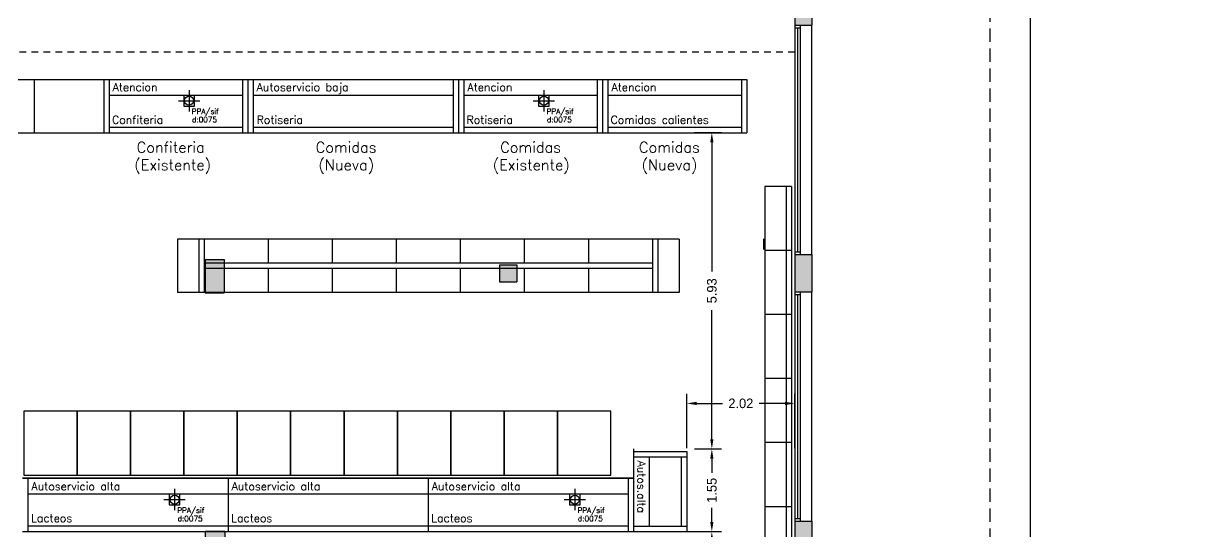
# Model space of a CAD drawing. Header units: metres. Extents: x 95 to 486, y 2972 to 3465.
# Drawn here: x 221.99 to 243.74, y 3212.34 to 3221.88 of the extents above; entities that cross this region are included whole.
import ezdxf

# ---------------------------------------------------------------- set-up
doc = ezdxf.new("R2010")
doc.units = ezdxf.units.M
doc.linetypes.add('HIDDEN', pattern=[0.375, 0.25, -0.125])
doc.linetypes.add('HIDDEN2', pattern=[0.1875, 0.125, -0.0625])
for name, color, linetype in [('0_HOJA-CARATULA', 7, 'Continuous'), ('0_MUROS', 7, 'Continuous'), ('0_PUERTAS-VENTANAS', 3, 'Continuous'), ('C_COTAS', 5, 'Continuous'), ('E_GONDOLAS', 1, 'Continuous'), ('I_DESAGUES', 224, 'Continuous'), ('T_TEXTOS', 3, 'Continuous'), ('T_TEXTOS-EQUIPAMIENTO', 5, 'Continuous')]:
    doc.layers.add(name, color=color, linetype=linetype)
doc.styles.add('ROMANS', font='romans.shx', dxfattribs={"width": 0.8, "height": 0.15})
doc.dimstyles.new('STANDARD$0', dxfattribs={"dimtxt": 0.2, "dimasz": 0.18, "dimexe": 0.18, "dimexo": 0.0625, "dimgap": 0.09, "dimtad": 0, "dimzin": 0, "dimdsep": 46, "dimtxsty": 'ROMANS', "dimblk": 'OBLIQUE', "dimsah": 1, "dimcen": 0.09, "dimse1": 1, "dimse2": 1, "dimadec": 0, "dimazin": 0, "dimtfac": 1, "dimtofl": 0, "dimtmove": 0, "dimatfit": 3, "dimldrblk": 'OBLIQUE', "dimfxl": 1, "dimtolj": 1, "dimtzin": 0, "dimarcsym": 0})

# ---------------------------------------------------------------- blocks, each defined once
blk = doc.blocks.new('*D181')
at = {"layer": 'C_COTAS', "color": 0, "lineweight": -2, "transparency": 16777216}
for p, q in [((234.02, 3212.344), (235.073, 3212.344)), ((234.893, 3212.164), (234.893, 3211.489)), ((234.893, 3210.124), (234.893, 3210.799)), ((234.02, 3209.944), (235.073, 3209.944))]:
    blk.add_line(p, q, dxfattribs=at)
at = {"layer": 'C_COTAS', "color": 0, "transparency": 16777216}
for points in [[(234.863, 3212.164), (234.923, 3212.164), (234.893, 3212.344)], [(234.863, 3210.124), (234.923, 3210.124), (234.893, 3209.944)]]:
    blk.add_solid(points, dxfattribs=at)
at = {"layer": 'DEFPOINTS', "color": 0, "transparency": 16777216}
for p in [(233.957, 3212.344), (233.957, 3209.944), (234.893, 3209.944)]:
    blk.add_point(p, dxfattribs=at)
at = {"layer": 'C_COTAS', "color": 0, "transparency": 16777216, "insert": (234.893, 3211.144), "char_height": 0.18, "attachment_point": 5, "rotation": 90}
blk.add_mtext('\\A1;2.40', dxfattribs=at)
blk = doc.blocks.new('*D187')
at = {"layer": 'C_COTAS', "color": 0, "lineweight": -2, "transparency": 16777216}
for p, q in [((234.57, 3213.894), (235.073, 3213.894)), ((234.893, 3213.714), (234.893, 3213.449)), ((234.893, 3212.524), (234.893, 3212.789)), ((234.02, 3212.344), (235.073, 3212.344))]:
    blk.add_line(p, q, dxfattribs=at)
at = {"layer": 'C_COTAS', "color": 0, "transparency": 16777216}
for points in [[(234.863, 3213.714), (234.923, 3213.714), (234.893, 3213.894)], [(234.863, 3212.524), (234.923, 3212.524), (234.893, 3212.344)]]:
    blk.add_solid(points, dxfattribs=at)
at = {"layer": 'DEFPOINTS', "color": 0, "transparency": 16777216}
for p in [(234.507, 3213.894), (234.893, 3213.894), (233.957, 3212.344)]:
    blk.add_point(p, dxfattribs=at)
at = {"layer": 'C_COTAS', "color": 0, "transparency": 16777216, "insert": (234.893, 3213.119), "char_height": 0.18, "attachment_point": 5, "rotation": 90}
blk.add_mtext('\\A1;1.55', dxfattribs=at)
blk = doc.blocks.new('*D189')
at = {"layer": 'C_COTAS', "color": 0, "lineweight": -2, "transparency": 16777216}
for p, q in [((234.57, 3219.824), (235.073, 3219.824)), ((234.893, 3219.644), (234.893, 3217.219)), ((234.893, 3214.074), (234.893, 3216.499)), ((234.57, 3213.894), (235.073, 3213.894))]:
    blk.add_line(p, q, dxfattribs=at)
at = {"layer": 'C_COTAS', "color": 0, "transparency": 16777216}
for points in [[(234.863, 3219.644), (234.923, 3219.644), (234.893, 3219.824)], [(234.863, 3214.074), (234.923, 3214.074), (234.893, 3213.894)]]:
    blk.add_solid(points, dxfattribs=at)
at = {"layer": 'DEFPOINTS', "color": 0, "transparency": 16777216}
for p in [(234.507, 3219.824), (234.893, 3219.824), (234.507, 3213.894)]:
    blk.add_point(p, dxfattribs=at)
at = {"layer": 'C_COTAS', "color": 0, "transparency": 16777216, "insert": (234.893, 3216.859), "char_height": 0.18, "attachment_point": 5, "rotation": 90}
blk.add_mtext('\\A1;5.93', dxfattribs=at)
blk = doc.blocks.new('*D210')
at = {"layer": 'C_COTAS', "color": 0, "lineweight": -2, "transparency": 16777216}
for p, q in [((234.426, 3213.906), (234.426, 3214.928)), ((236.446, 3213.906), (236.446, 3214.928)), ((234.606, 3214.748), (235.091, 3214.748)), ((236.266, 3214.748), (235.781, 3214.748))]:
    blk.add_line(p, q, dxfattribs=at)
at = {"layer": 'C_COTAS', "color": 0, "transparency": 16777216}
for points in [[(234.606, 3214.778), (234.606, 3214.718), (234.426, 3214.748)], [(236.266, 3214.778), (236.266, 3214.718), (236.446, 3214.748)]]:
    blk.add_solid(points, dxfattribs=at)
at = {"layer": 'DEFPOINTS', "color": 0, "transparency": 16777216}
for p in [(236.446, 3214.748), (234.426, 3213.844), (236.446, 3213.844)]:
    blk.add_point(p, dxfattribs=at)
at = {"layer": 'C_COTAS', "color": 0, "transparency": 16777216, "insert": (235.436, 3214.748), "char_height": 0.18, "attachment_point": 5}
blk.add_mtext('\\A1;2.02', dxfattribs=at)

msp = doc.modelspace()

# ---------------------------------------------------------------- hatches: boundary and pattern name
at = {"layer": '0_MUROS'}
for points in [[(236.7661, 3222.5336), (236.4461, 3222.5336), (236.4461, 3221.8386), (236.7661, 3221.8386)], [(225.7561, 3217.4436), (225.3961, 3217.4436), (225.3961, 3216.8236), (225.7561, 3216.8236)], [(231.2361, 3217.3486), (230.9161, 3217.3486), (230.9161, 3217.0286), (231.2361, 3217.0286)]]:
    msp.add_hatch(color=256, dxfattribs=at).paths.add_polyline_path(points)
h = msp.add_hatch(color=256, dxfattribs=at)
h.paths.add_polyline_path([(236.7661, 3217.5386), (236.4461, 3217.5386), (236.4461, 3216.8386), (236.7661, 3216.8386)])
h.paths.add_polyline_path([(236.7661, 3212.5386), (236.4461, 3212.5386), (236.4461, 3211.8386), (236.7661, 3211.8386)])
h.paths.add_polyline_path([(236.7661, 3207.5386), (236.4461, 3207.5386), (236.4461, 3206.8436), (236.7661, 3206.8436)])
h.paths.add_polyline_path([(236.8017, 3202.2186), (236.7661, 3202.2186), (236.7661, 3202.5486), (236.4461, 3202.5486), (236.4461, 3201.7586), (236.8021, 3201.7586)])
h = msp.add_hatch(color=256, dxfattribs=at)
h.paths.add_polyline_path([(225.7661, 3212.3536), (225.3961, 3212.3536), (225.3961, 3211.8236), (225.7661, 3211.8236)])
h.paths.add_polyline_path([(225.3961, 3207.1136), (225.3961, 3206.7811), (225.7318, 3206.7811), (225.7318, 3207.1136)])
h.paths.add_polyline_path([(225.7318, 3207.2136), (225.7318, 3207.3336), (225.3961, 3207.3336), (225.3961, 3207.2136)])
h.paths.add_polyline_path([(225.7661, 3207.1136), (225.7318, 3207.1136), (225.7318, 3206.7811), (225.7661, 3206.7811)])
h.paths.add_polyline_path([(225.7318, 3207.2136), (225.7661, 3207.2136), (225.7661, 3207.3336), (225.7318, 3207.3336)])
h.paths.add_polyline_path([(225.3961, 3202.5036), (225.3961, 3201.9736), (225.7661, 3201.9736), (225.7661, 3202.5036)])
h.paths.add_polyline_path([(225.7661, 3207.1136), (225.7661, 3207.2136), (225.3961, 3207.2136), (225.3961, 3207.1136)])
h.paths.add_polyline_path([(223.9279, 3199.8054), (226.7565, 3199.8054), (226.7565, 3200.2054), (223.9279, 3200.2054)], flags=9)

# ---------------------------------------------------------------- linework, layer by layer
at = {"layer": '0_HOJA-CARATULA'}
msp.add_circle((196.2281, 3222.4589), 101.1095, dxfattribs=at)
at = {"layer": '0_MUROS', "color": 4}
for p, q in [((240.8661, 3183.8636), (240.8661, 3258.5823)), ((235.8628, 3217.8363), (235.8628, 3217.6363))]:
    msp.add_line(p, q, dxfattribs=at)
at = {"layer": '0_MUROS', "color": 2, "linetype": 'HIDDEN'}
msp.add_line((240.1111, 3197.1536), (240.1111, 3232.4336), dxfattribs=at)
at = {"layer": '0_MUROS'}
for p, q in [((236.4461, 3222.5336), (236.4461, 3221.8386)), ((236.7661, 3222.5336), (236.7661, 3221.8386)), ((236.4461, 3221.8386), (236.7661, 3221.8386)), ((236.4461, 3217.5386), (236.7661, 3217.5386)), ((236.4461, 3217.5386), (236.4461, 3216.8386)), ((236.7661, 3217.5386), (236.7661, 3216.8386)), ((225.3961, 3217.4436), (225.7561, 3217.4436)), ((225.3961, 3217.4436), (225.3961, 3216.8236)), ((225.7561, 3217.4436), (225.7561, 3216.8236)), ((230.9161, 3217.3486), (230.9161, 3217.0286)), ((230.9161, 3217.3486), (231.2361, 3217.3486)), ((231.2361, 3217.3486), (231.2361, 3217.0286)), ((230.9161, 3217.0286), (231.2361, 3217.0286)), ((225.3961, 3216.8236), (225.7561, 3216.8236)), ((236.4461, 3216.8386), (236.7661, 3216.8386)), ((236.4461, 3212.5386), (236.7661, 3212.5386)), ((236.4461, 3212.5386), (236.4461, 3211.8386)), ((236.7661, 3212.5386), (236.7661, 3211.8386)), ((225.3961, 3212.3536), (225.7561, 3212.3536)), ((225.3961, 3212.3536), (225.3961, 3211.8236)), ((225.3961, 3212.3536), (225.7661, 3212.3536)), ((225.7661, 3212.3536), (225.7661, 3211.8236))]:
    msp.add_line(p, q, dxfattribs=at)
at = {"layer": '0_MUROS', "color": 2}
for p, q in [((236.7661, 3217.5386), (236.7661, 3221.8386)), ((236.7661, 3212.5386), (236.7661, 3216.8386))]:
    msp.add_line(p, q, dxfattribs=at)
at = {"layer": '0_MUROS', "color": 2, "linetype": 'HIDDEN2'}
msp.add_line((236.4461, 3221.3336), (216.9461, 3221.3336), dxfattribs=at)
at = {"layer": '0_PUERTAS-VENTANAS'}
for p, q in [((236.4461, 3221.8386), (236.4461, 3217.5386)), ((236.4461, 3221.7886), (236.5461, 3221.7886)), ((236.4961, 3221.7886), (236.4961, 3217.5886)), ((236.5461, 3221.8386), (236.5461, 3217.5386)), ((236.4461, 3217.5886), (236.5461, 3217.5886)), ((236.4461, 3216.8386), (236.4461, 3212.5386)), ((236.4461, 3216.7886), (236.5461, 3216.7886)), ((236.4961, 3216.7886), (236.4961, 3212.5886)), ((236.5461, 3216.8386), (236.5461, 3212.5386)), ((236.4461, 3212.5886), (236.5461, 3212.5886))]:
    msp.add_line(p, q, dxfattribs=at)
at = {"layer": 'E_GONDOLAS'}
for p, q in [((218.2961, 3220.8236), (223.4961, 3220.8236)), ((222.1961, 3220.8236), (222.1961, 3219.8236)), ((223.4961, 3220.8236), (223.4961, 3219.8236)), ((223.4961, 3220.8236), (223.4961, 3219.8236)), ((223.4961, 3220.8236), (226.1961, 3220.8236)), ((223.5961, 3220.8236), (223.5961, 3219.8236)), ((226.0961, 3220.8236), (226.0961, 3219.8236)), ((226.1961, 3220.8236), (226.1961, 3219.8236)), ((226.1961, 3220.8236), (230.1461, 3220.8236)), ((226.1961, 3220.8236), (226.1961, 3219.8236)), ((226.2961, 3220.8236), (226.2961, 3219.8236)), ((230.0461, 3220.8236), (230.0461, 3219.8236)), ((230.1461, 3220.8236), (230.1461, 3219.8236)), ((230.1461, 3220.8236), (230.1461, 3219.8236)), ((230.1461, 3220.8236), (232.8461, 3220.8236)), ((230.2461, 3220.8236), (230.2461, 3219.8236)), ((232.7461, 3220.8236), (232.7461, 3219.8236)), ((232.8461, 3220.8236), (232.8461, 3219.8236)), ((232.8461, 3220.8236), (235.5461, 3220.8236)), ((232.8461, 3220.8236), (232.8461, 3219.8236)), ((232.9461, 3220.8236), (232.9461, 3219.8236)), ((235.4461, 3220.8236), (235.4461, 3219.8236)), ((235.5461, 3220.8236), (235.5461, 3219.8236)), ((226.0961, 3220.5236), (223.5961, 3220.5236)), ((230.0461, 3220.5236), (226.2961, 3220.5236)), ((232.7461, 3220.5236), (230.2461, 3220.5236)), ((235.4461, 3220.5236), (232.9461, 3220.5236)), ((226.0961, 3219.9236), (223.5961, 3219.9236)), ((230.0461, 3219.9236), (226.2961, 3219.9236)), ((232.7461, 3219.9236), (230.2461, 3219.9236)), ((235.4461, 3219.9236), (232.9461, 3219.9236)), ((218.2961, 3219.8236), (223.4961, 3219.8236)), ((223.4961, 3219.8236), (226.1961, 3219.8236)), ((226.1961, 3219.8236), (230.1461, 3219.8236)), ((230.1461, 3219.8236), (232.8461, 3219.8236)), ((232.8461, 3219.8236), (235.5461, 3219.8236)), ((235.8871, 3218.8122), (235.8871, 3200.8122)), ((236.3871, 3218.8122), (235.8871, 3218.8122)), ((236.2871, 3218.8122), (236.2871, 3200.8122)), ((236.3871, 3218.8122), (236.3871, 3200.8122)), ((234.2787, 3217.827), (224.8787, 3217.827)), ((224.8787, 3217.827), (224.8787, 3216.827)), ((225.3787, 3217.827), (225.3787, 3217.377)), ((225.3787, 3217.827), (225.3787, 3217.377)), ((226.5787, 3217.827), (226.5787, 3217.377)), ((227.7787, 3217.827), (227.7787, 3217.377)), ((228.9787, 3217.827), (228.9787, 3217.377)), ((230.1787, 3217.827), (230.1787, 3217.377)), ((231.3787, 3217.827), (231.3787, 3217.377)), ((232.5787, 3217.827), (232.5787, 3217.377)), ((234.2787, 3217.827), (234.2787, 3216.827)), ((236.3871, 3217.6122), (235.8871, 3217.6122)), ((225.3787, 3217.277), (225.3787, 3216.827)), ((225.3787, 3217.277), (225.3787, 3216.827)), ((226.5787, 3217.277), (226.5787, 3216.827)), ((227.7787, 3217.277), (227.7787, 3216.827)), ((228.9787, 3217.277), (228.9787, 3216.827)), ((230.1787, 3217.277), (230.1787, 3216.827)), ((231.3787, 3217.277), (231.3787, 3216.827)), ((232.5787, 3217.277), (232.5787, 3216.827)), ((234.2787, 3216.827), (224.8787, 3216.827)), ((236.3871, 3216.4122), (235.8871, 3216.4122)), ((236.3871, 3215.2122), (235.8871, 3215.2122)), ((233.4261, 3213.8936), (233.4261, 3213.4436)), ((233.4261, 3213.8436), (233.4261, 3212.3436)), ((233.4261, 3213.8436), (234.4261, 3213.8436)), ((234.4261, 3213.8436), (234.4261, 3212.3436)), ((236.3871, 3214.0122), (235.8871, 3214.0122)), ((233.4261, 3213.7436), (234.4261, 3213.7436)), ((233.7261, 3212.4436), (233.7261, 3213.7436)), ((234.3261, 3212.4436), (234.3261, 3213.7436)), ((221.9761, 3213.3436), (233.4261, 3213.3436)), ((222.0761, 3213.3436), (222.0761, 3212.3436)), ((225.8261, 3213.3436), (225.8261, 3212.3436)), ((229.5761, 3213.3436), (229.5761, 3212.3436)), ((233.3261, 3213.3436), (233.3261, 3212.3436)), ((233.4261, 3213.3436), (233.4261, 3212.3436)), ((233.3261, 3213.0436), (222.0761, 3213.0436)), ((236.3871, 3212.8122), (235.8871, 3212.8122)), ((221.9761, 3212.3436), (233.4261, 3212.3436)), ((233.3261, 3212.4436), (222.0761, 3212.4436)), ((233.4261, 3212.4436), (234.4261, 3212.4436)), ((233.4261, 3212.3436), (234.4261, 3212.3436)), ((233.4261, 3212.3436), (234.4261, 3212.3436))]:
    msp.add_line(p, q, dxfattribs=at)
at = {"layer": 'E_GONDOLAS', "color": 3}
for p, q in [((225.2787, 3217.827), (225.2787, 3216.827)), ((225.3787, 3217.827), (225.3787, 3216.827)), ((233.7787, 3217.827), (233.7787, 3216.827)), ((233.8787, 3217.827), (233.8787, 3216.827)), ((233.7787, 3217.377), (225.3787, 3217.377)), ((233.7787, 3217.277), (225.3787, 3217.277)), ((233.4261, 3213.4436), (233.4261, 3213.3436)), ((233.4261, 3213.3436), (221.9761, 3213.3436))]:
    msp.add_line(p, q, dxfattribs=at)
at = {"layer": 'E_GONDOLAS'}
for points in [[(222.0001, 3213.403), (223.0001, 3213.403), (223.0001, 3214.603), (222.0001, 3214.603)], [(223.0001, 3213.403), (224.0001, 3213.403), (224.0001, 3214.603), (223.0001, 3214.603)], [(224.0001, 3213.403), (225.0001, 3213.403), (225.0001, 3214.603), (224.0001, 3214.603)], [(225.0001, 3213.403), (226.0001, 3213.403), (226.0001, 3214.603), (225.0001, 3214.603)], [(226.0001, 3213.403), (227.0001, 3213.403), (227.0001, 3214.603), (226.0001, 3214.603)], [(227.0001, 3213.403), (228.0001, 3213.403), (228.0001, 3214.603), (227.0001, 3214.603)], [(228.0001, 3213.403), (229.0001, 3213.403), (229.0001, 3214.603), (228.0001, 3214.603)], [(229.0001, 3213.403), (230.0001, 3213.403), (230.0001, 3214.603), (229.0001, 3214.603)], [(230.0001, 3213.403), (231.0001, 3213.403), (231.0001, 3214.603), (230.0001, 3214.603)], [(231.0001, 3213.403), (232.0001, 3213.403), (232.0001, 3214.603), (231.0001, 3214.603)], [(232.0001, 3213.403), (233.0001, 3213.403), (233.0001, 3214.603), (232.0001, 3214.603)]]:
    msp.add_lwpolyline(points, close=True, dxfattribs=at)
at = {"layer": 'I_DESAGUES'}
for p, q in [((225.0961, 3220.6236), (225.0961, 3220.2236)), ((231.7461, 3220.6236), (231.7461, 3220.2236)), ((224.8961, 3220.4236), (225.2961, 3220.4236)), ((225.1961, 3220.5236), (224.9961, 3220.5236)), ((224.9961, 3220.5236), (224.9961, 3220.3236)), ((225.1961, 3220.3236), (225.1961, 3220.5236)), ((231.5461, 3220.4236), (231.9461, 3220.4236)), ((231.8461, 3220.5236), (231.6461, 3220.5236)), ((231.6461, 3220.5236), (231.6461, 3220.3236)), ((231.8461, 3220.3236), (231.8461, 3220.5236)), ((224.9961, 3220.3236), (225.1961, 3220.3236)), ((231.6461, 3220.3236), (231.8461, 3220.3236)), ((224.9261, 3213.0436), (224.7261, 3213.0436)), ((224.7261, 3213.0436), (224.7261, 3212.8436)), ((224.8261, 3213.1436), (224.8261, 3212.7436)), ((224.9261, 3212.8436), (224.9261, 3213.0436)), ((232.4261, 3213.0436), (232.2261, 3213.0436)), ((232.2261, 3213.0436), (232.2261, 3212.8436)), ((232.3261, 3213.1436), (232.3261, 3212.7436)), ((232.4261, 3212.8436), (232.4261, 3213.0436)), ((224.6261, 3212.9436), (225.0261, 3212.9436)), ((224.7261, 3212.8436), (224.9261, 3212.8436)), ((232.1261, 3212.9436), (232.5261, 3212.9436)), ((232.2261, 3212.8436), (232.4261, 3212.8436))]:
    msp.add_line(p, q, dxfattribs=at)
for centre in [(225.0961, 3220.4236), (231.7461, 3220.4236), (224.8261, 3212.9436), (232.3261, 3212.9436)]:
    msp.add_circle(centre, 0.0833, dxfattribs=at)

# ---------------------------------------------------------------- texts
at = {"layer": 'I_DESAGUES', "style": 'ROMANS'}
for s, p in [('PPA/sif', (225.1452, 3220.1738)), ('PPA/sif', (231.7952, 3220.1738)), ('d:0075', (225.1527, 3220.018)), ('d:0075', (231.8027, 3220.018)), ('PPA/sif', (224.8752, 3212.6938)), ('PPA/sif', (232.3752, 3212.6938)), ('d:0075', (224.8827, 3212.538)), ('d:0075', (232.3827, 3212.538))]:
    msp.add_text(s, height=0.1, dxfattribs=at).set_placement(p)
at = {"layer": 'T_TEXTOS', "style": 'ROMANS'}
for s, p in [('Confiteria', (224.1142, 3219.4496)), ('Comidas', (227.4683, 3219.4496)), ('Comidas', (230.9266, 3219.4496)), ('Comidas', (233.5266, 3219.4496)), ('(Existente)', (224.0683, 3219.1189)), ('(Nueva)', (227.52, 3219.1189)), ('(Existente)', (230.7882, 3219.1189)), ('(Nueva)', (233.5778, 3219.1189))]:
    msp.add_text(s, height=0.2, dxfattribs=at).set_placement(p)
at = {"layer": 'T_TEXTOS-EQUIPAMIENTO', "style": 'ROMANS'}
for s, p in [('Atencion', (223.6631, 3220.6026)), ('Autoservicio baja', (226.3625, 3220.6026)), ('Atencion', (230.3131, 3220.6026)), ('Atencion', (233.0131, 3220.6026)), ('Confiteria', (223.6527, 3219.9901)), ('Rotiseria', (226.3626, 3219.9901)), ('Rotiseria', (230.2959, 3219.9901)), ('Comidas calientes', (232.9959, 3219.9901)), ('Autoservicio alta', (222.1429, 3213.119)), ('Autoservicio alta', (225.8929, 3213.119)), ('Autoservicio alta', (229.6429, 3213.119)), ('Lacteos', (222.1346, 3212.5226)), ('Lacteos', (225.8846, 3212.5226)), ('Lacteos', (229.6346, 3212.5226))]:
    msp.add_text(s, height=0.15, dxfattribs=at).set_placement(p)
msp.add_text('Autos.alta', height=0.15, rotation=270, dxfattribs=at).set_placement((233.4971, 3213.6762))

# ---------------------------------------------------------------- dimensions: what is measured, and where the dimension line sits
at = {"layer": 'C_COTAS'}
for base, p1, p2, picture, middle in [((234.8931, 3219.8236), (234.5073, 3213.8936), (234.5073, 3219.8236), '*D189', (234.8931, 3216.8586)), ((234.8931, 3213.8936), (233.9573, 3212.3436), (234.5073, 3213.8936), '*D187', (234.8931, 3213.1186)), ((234.8931, 3209.9436), (233.9573, 3212.3436), (233.9573, 3209.9436), '*D181', (234.8931, 3211.1436))]:
    dim = msp.add_linear_dim(base=base, p1=p1, p2=p2, angle=90, dimstyle='STANDARD$0', override={"dimtxt": 0.18, "dimtxsty": 'Standard', "dimsah": 0, "dimse1": 0, "dimse2": 0}, dxfattribs=at)
    dim.commit()
    dim.dimension.update_dxf_attribs({"geometry": picture, "text_midpoint": middle})
dim = msp.add_linear_dim(base=(236.4461, 3214.7485), p1=(234.4261, 3213.8436), p2=(236.4461, 3213.8436), dimstyle='STANDARD$0', override={"dimtxt": 0.18, "dimtxsty": 'Standard', "dimsah": 0, "dimse1": 0, "dimse2": 0}, dxfattribs=at)
dim.commit()
dim.dimension.update_dxf_attribs({"geometry": '*D210', "text_midpoint": (235.4361, 3214.7485)})

doc.saveas('drawing.dxf')
